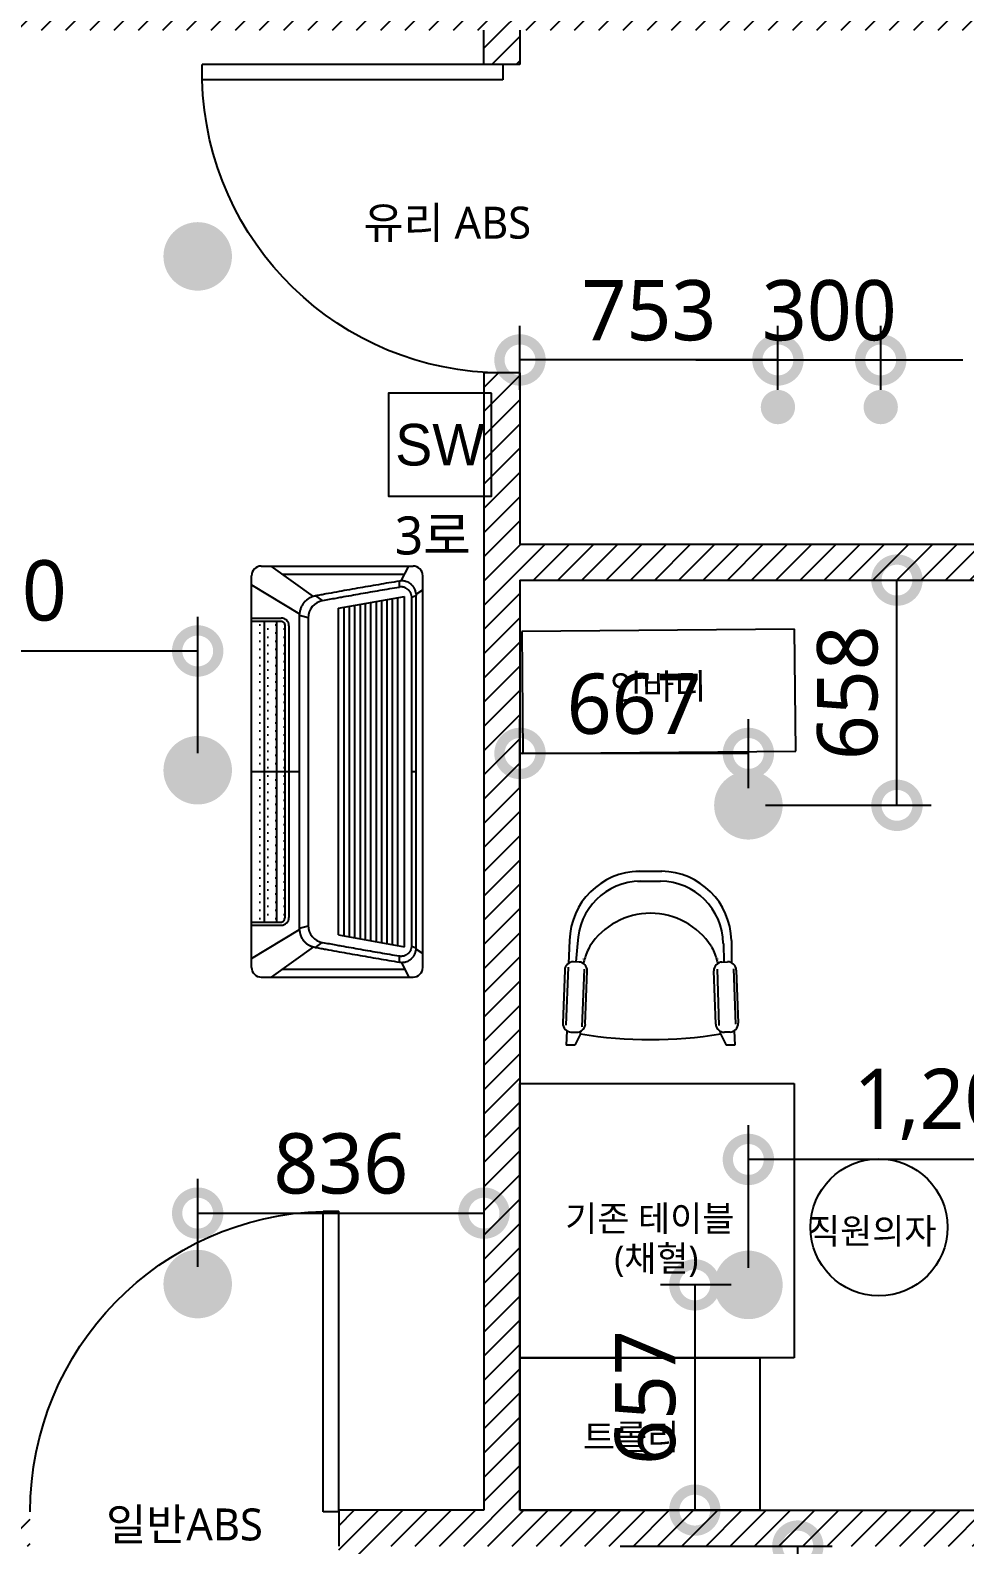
# Model space of a CAD drawing. Header units: metres. Extents: x 11578468 to 47831421, y -58341524 to -14256839.
# Drawn here: x 23744691 to 23747418, y -29041432 to -29037011 of the extents above; entities that cross this region are included whole.
import ezdxf
from ezdxf.enums import TextEntityAlignment as Align

# ---------------------------------------------------------------- set-up
doc = ezdxf.new("R2010")
doc.units = ezdxf.units.M
doc.header["$LTSCALE"] = 50
doc.header["$MEASUREMENT"] = 0
doc.layers.get('0').update_dxf_attribs({"linetype": 'CONTINUOUS'})
doc.layers.get('DEFPOINTS').update_dxf_attribs({"linetype": 'CONTINUOUS'})
doc.layers.add('002_전_다운라이트', color=40, linetype='CONTINUOUS', lineweight=9)
for name, color, linetype in [('03-TEXT', 3, 'CONTINUOUS'), ('CO-DOOR', 8, 'CONTINUOUS'), ('DVM_INDOOR', 7, 'CONTINUOUS'), ('S-DIM', 7, 'CONTINUOUS'), ('wall', 3, 'CONTINUOUS'), ('신설_SW', 10, 'CONTINUOUS')]:
    doc.layers.add(name, color=color, linetype=linetype)
doc.styles.add('DAWIN', font='NanumSquareR.ttf')
doc.styles.add('맑은 고딕', font='malgun.ttf')
doc.styles.add('울릉도L', font='Expo M.ttf')
doc.dimstyles.new('80', dxfattribs={"dimscale": 80, "dimtxt": 2.2, "dimasz": 3, "dimexe": 1.25, "dimexo": 0.625, "dimtad": 1, "dimdec": 0, "dimzin": 0, "dimdsep": 46, "dimlunit": 6, "dimtxsty": 'DAWIN', "dimblk1": 'DOTSMALL', "dimblk2": 'DOTSMALL', "dimsah": 1, "dimcen": 0.001, "dimclrd": 1, "dimclre": 1, "dimclrt": 3, "dimadec": 0, "dimazin": 0, "dimtfac": 1, "dimtdec": 0, "dimtix": 1, "dimtmove": 2, "dimatfit": 3, "dimldrblk": 'DOTSMALL', "dimfxl": 1.25, "dimtolj": 1, "dimtzin": 0, "dimarcsym": 0})
pattern_1 = [(45, (35200, -25360), (-35.35533906, 35.35533906), [])]

# ---------------------------------------------------------------- blocks, each defined once
blk = doc.blocks.new('슬하_전기')
at = {"layer": 'CO-DOOR'}
h = blk.add_hatch(dxfattribs=at)
h.set_pattern_fill('_USER', color=256, scale=50, angle=45, pattern_type=0)
h.set_pattern_definition(pattern_1)
h.paths.add_polyline_path([(11557839.8, -14333601.7), (11557839.8, -14331146.7), (11559309.8, -14331146.7), (11559309.8, -14332324.7), (11559414.8, -14332324.7), (11559414.8, -14331046.7), (11560649.8, -14331046.7), (11560649.8, -14330996.7), (11557749.8, -14330996.7), (11557749.8, -14340351.7), (11557909.8, -14340351.7), (11557909.8, -14341136.7), (11557749.8, -14341136.7), (11557749.8, -14341551.7), (11557819.8, -14341551.7), (11557819.8, -14341206.7), (11557979.8, -14341206.7), (11557979.8, -14340281.7), (11557839.8, -14340281.7), (11557839.8, -14338131.7), (11559536.8, -14338131.7), (11559536.8, -14338026.7), (11557839.8, -14338026.7), (11557839.8, -14333706.7), (11560860.8, -14333706.7), (11560860.8, -14333806.7), (11560965.8, -14333806.7), (11560965.8, -14333706.7), (11562498.8, -14333706.7), (11562498.8, -14333601.7)])
h = blk.add_hatch(dxfattribs=at)
h.set_pattern_fill('_USER', color=256, scale=50, angle=45, pattern_type=0)
h.set_pattern_definition(pattern_1)
h.paths.add_polyline_path([(11560965.8, -14338131.7), (11563498.8, -14338131.7), (11563498.8, -14338231.7), (11563603.8, -14338231.7), (11563603.8, -14336311.7), (11563498.8, -14336311.7), (11563498.8, -14338026.7), (11560965.8, -14338026.7), (11560965.8, -14335311.7), (11563498.8, -14335311.7), (11563498.8, -14335411.7), (11563603.8, -14335411.7), (11563603.8, -14335206.7), (11560965.8, -14335206.7), (11560965.8, -14334706.7), (11560860.8, -14334706.7), (11560860.8, -14335206.7), (11560860.8, -14338026.7), (11560436.8, -14338026.7), (11560436.8, -14338131.7), (11560436.9, -14341401.9), (11560541.9, -14341401.9), (11560541.8, -14338131.7)])
h.paths.add_polyline_path([(11560486.9, -14340107.9), (11560486.9, -14340601.9), (11560536.9, -14340601.9), (11560536.9, -14341401.9), (11560436.9, -14341401.9), (11560436.9, -14340601.9), (11560436.9, -14340107.9)], flags=16)
for p, q in [((11560860.8, -14333806.7), (11560860.8, -14333706.7)), ((11560965.8, -14333706.7), (11560965.8, -14333806.7)), ((11560965.8, -14333806.7), (11560860.8, -14333806.7)), ((11560965.8, -14334706.7), (11560860.8, -14334706.7)), ((11560860.8, -14334706.7), (11560860.8, -14335206.7)), ((11560965.8, -14334706.7), (11560965.8, -14335206.7)), ((11560860.8, -14335206.7), (11560860.8, -14338026.7)), ((11560965.8, -14335311.7), (11563498.8, -14335311.7)), ((11561767.3, -14335454.7), (11560971.3, -14335461.7)), ((11560971.3, -14335461.7), (11560974.5, -14335817.6)), ((11561770.4, -14335810.7), (11561767.3, -14335454.7)), ((11560974.5, -14335817.6), (11561770.4, -14335810.7)), ((11561304.3, -14336161.5), (11561379.7, -14336161.5)), ((11561308.4, -14336190.2), (11561376.3, -14336190.2)), ((11561110.6, -14336363.7), (11561107.2, -14336430.5)), ((11561583, -14336363.7), (11561583.5, -14336428.9)), ((11561134.1, -14336372.2), (11561129.1, -14336426.5)), ((11561157.3, -14336409.1), (11561155.7, -14336413.8)), ((11561159.2, -14336404.1), (11561157.3, -14336409.1)), ((11561161.1, -14336399), (11561159.2, -14336404.1)), ((11561163.2, -14336393.9), (11561161.1, -14336399)), ((11561165.4, -14336389), (11561163.2, -14336393.9)), ((11561167.5, -14336384.5), (11561165.4, -14336389)), ((11561169.6, -14336380.3), (11561167.5, -14336384.5)), ((11561523.9, -14336380.3), (11561526, -14336384.5)), ((11561526, -14336384.5), (11561528.2, -14336389)), ((11561528.2, -14336389), (11561530.3, -14336393.9)), ((11561530.3, -14336393.9), (11561532.4, -14336399)), ((11561532.4, -14336399), (11561534.4, -14336404.1)), ((11561534.4, -14336404.1), (11561536.2, -14336409.1)), ((11561536.2, -14336409.1), (11561537.9, -14336413.8)), ((11561559.3, -14336372.2), (11561561, -14336426.7)), ((11561096.5, -14336450), (11561091, -14336605.5)), ((11561106.4, -14336441.4), (11561099.9, -14336611.2)), ((11561138.2, -14336426.8), (11561121.9, -14336426.3)), ((11561152.8, -14336447), (11561146.7, -14336615.7)), ((11561152.2, -14336425.4), (11561151, -14336430.8)), ((11561153.1, -14336421.9), (11561152.2, -14336425.4)), ((11561154.3, -14336418.1), (11561153.1, -14336421.9)), ((11561155.7, -14336413.8), (11561154.3, -14336418.1)), ((11561156.5, -14336607.8), (11561161.9, -14336452.3)), ((11561537, -14336607.8), (11561531.6, -14336452.3)), ((11561537.9, -14336413.8), (11561539.3, -14336418.1)), ((11561539.3, -14336418.1), (11561540.4, -14336421.9)), ((11561540.4, -14336421.9), (11561541.4, -14336425.4)), ((11561541.1, -14336447.2), (11561546.2, -14336611.8)), ((11561541.4, -14336425.4), (11561542.1, -14336428.7)), ((11561542.1, -14336428.7), (11561542.7, -14336431.8)), ((11561555.3, -14336426.8), (11561571.6, -14336426.3)), ((11561589, -14336446.3), (11561594.7, -14336608.1)), ((11561597.1, -14336450), (11561602.5, -14336605.5)), ((11561103, -14336627.5), (11561101, -14336669.4)), ((11561114.7, -14336630.9), (11561131.1, -14336631.5)), ((11561142, -14336636.6), (11561142.5, -14336629.2)), ((11561550.2, -14336628.7), (11561550.5, -14336636.7)), ((11561578.8, -14336630.9), (11561562.4, -14336631.5)), ((11561591.1, -14336627.1), (11561592.5, -14336669.4)), ((11561125.6, -14336669.4), (11561101, -14336669.4)), ((11561142, -14336636.6), (11561125.6, -14336669.4)), ((11561551.5, -14336636.6), (11561567.9, -14336669.4)), ((11561592.5, -14336669.4), (11561567.9, -14336669.4)), ((11560965.8, -14336781.7), (11561765.8, -14336781.7)), ((11560965.8, -14337581.7), (11560965.8, -14336781.7)), ((11561765.8, -14336781.7), (11561765.8, -14337581.7)), ((11561765.8, -14337581.7), (11560965.8, -14337581.7)), ((11560965.8, -14337581.7), (11561665.8, -14337581.7)), ((11560965.8, -14338026.7), (11560965.8, -14337581.7)), ((11561665.8, -14337581.7), (11561665.8, -14338026.7)), ((11560965.8, -14338026.7), (11563498.8, -14338026.7)), ((11561665.8, -14338026.7), (11560965.8, -14338026.7))]:
    blk.add_line(p, q, dxfattribs=at)
at = {"layer": 'CO-DOOR', "extrusion": (0, 0, -1)}
for p, q in [((11560038.3, -14333851.7), (11560038.3, -14333806.7)), ((11560915.8, -14333806.7), (11560038.3, -14333806.7)), ((11560915.8, -14333806.7), (11560915.8, -14333851.7)), ((11560915.8, -14333851.7), (11560038.3, -14333851.7)), ((11560391.8, -14337154.2), (11560436.8, -14337154.2)), ((11560391.8, -14338031.7), (11560391.8, -14337154.2)), ((11560436.8, -14338031.7), (11560436.8, -14337154.2)), ((11560436.8, -14338031.7), (11560391.8, -14338031.7))]:
    blk.add_line(p, q, dxfattribs=at)
at = {"layer": 'CO-DOOR'}
for points in [[(11560965.8, -14335206.7), (11563603.8, -14335206.7), (11563603.8, -14335411.7)], [(11560965.8, -14335311.7), (11560965.8, -14338026.7)], [(11560860.8, -14338026.7), (11560436.8, -14338026.7)], [(11560436.8, -14338026.7), (11560436.8, -14338131.7)]]:
    blk.add_lwpolyline(points, dxfattribs=at)
blk.add_circle((11562013.3, -14337201.1), 200, dxfattribs=at)
at = {"layer": 'CO-DOOR', "extrusion": (0, 0, -1)}
for centre, start, end in [((-11560915.8, -14333829.2), 270, 358.5307), ((-11560414.3, -14338031.7), 0, 88.5307)]:
    blk.add_arc(centre, 877.5, start, end, dxfattribs=at)
at = {"layer": 'CO-DOOR'}
for centre, radius, start, end in [((11561317.3, -14336368.4), 206.8, 90.8381, 178.7144), ((11561376.3, -14336368.4), 206.8, 1.2857, 89.1619), ((11561320.1, -14336376.3), 186.1, 90.8381, 178.7144), ((11561373.2, -14336376.3), 186.1, 1.2856, 89.1619), ((11561346.8, -14336495.9), 211.5, 33.1239, 146.8762), ((11561121.1, -14336450.8), 24.6, 88.0003, 177.9998), ((11561137.4, -14336451.4), 24.6, 357.9997, 88), ((11561346.8, -14336495.9), 211.5, 158.2783, 158.4011), ((11561556.2, -14336451.4), 24.6, 91.9999, 182.0002), ((11561346.8, -14336495.9), 211.5, 21.5989, 21.7217), ((11561572.5, -14336450.8), 24.6, 1.9997, 91.9998), ((11561115.6, -14336606.4), 24.6, 177.9999, 268.0001), ((11561132, -14336606.9), 24.6, 267.9999, 358.0001), ((11561561.6, -14336606.9), 24.6, 182, 271.9999), ((11561578, -14336606.4), 24.6, 271.9997, 1.9999), ((11561346.8, -14335365), 1288, 260.8522, 279.1478)]:
    blk.add_arc(centre, radius, start, end, dxfattribs=at)
at = {"layer": 'CO-DOOR', "style": '맑은 고딕'}
for s, p in [('유리 ABS', (11560753.7, -14334268.2)), ('일반ABS', (11559986.7, -14338068.5))]:
    blk.add_text(s, height=93.33, rotation=360, dxfattribs=at).set_placement(p, align=Align.MIDDLE_CENTER)
blk.add_text('인바디', height=74.67, rotation=0.5028, dxfattribs=at).set_placement((11561228.4, -14335586), align=Align.TOP_LEFT)
for s, p in [('기존 테이블', (11561097.8, -14337137.7)), ('직원의자', (11561806.5, -14337174.5)), ('(채혈)', (11561241, -14337254.7)), ('트롤리', (11561149.5, -14337775.5))]:
    blk.add_text(s, height=74.67, dxfattribs=at).set_placement(p, align=Align.TOP_LEFT)
blk = doc.blocks.new('A$C8d63ac80')
at = {"layer": '002_전_다운라이트', "const_width": 50}
blk.add_lwpolyline([(50, 75, 1), (100, 75, 1)], format="xyb", close=True, dxfattribs=at)
blk = doc.blocks.new('6dlscl')
at = {"layer": '03-TEXT', "color": 10, "const_width": 100}
blk.add_lwpolyline([(11557221.8, -14273734, 1), (11557221.8, -14273834, 1)], format="xyb", close=True, dxfattribs=at)
blk = doc.blocks.new('TMSXNLS')
at = {"layer": '신설_SW', "color": 240, "linetype": 'Continuous'}
blk.add_lwpolyline([(11559356.3, -14268182.3), (11559056.3, -14268182.3), (11559056.3, -14268482.3), (11559356.3, -14268482.3)], close=True, dxfattribs=at)
at = {"layer": '신설_SW', "color": 240, "linetype": 'Continuous', "style": '울릉도L'}
blk.add_text('SW', height=121.4, dxfattribs=at).set_placement((11559206.3, -14268332.3), align=Align.MIDDLE_CENTER)
blk = doc.blocks.new('_DOTSMALL')
at = {"color": 0, "linetype": 'ByBlock', "const_width": 0.5}
blk.add_lwpolyline([(-0.0625, 0, 1), (0.0625, 0, 1)], format="xyb", close=True, dxfattribs=at)
blk = doc.blocks.new('*D2667')
at = {"layer": 'DEFPOINTS', "color": 0}
for p in [(23746119.8, -29037972.9), (23746119.8, -29038110.5), (23746872.5, -29038110.5)]:
    blk.add_point(p, dxfattribs=at)
at = {"layer": 'S-DIM', "color": 1, "lineweight": -2, "ltscale": 10}
for p, q in [((23746119.8, -29038060.5), (23746119.8, -29037872.9)), ((23746872.5, -29038060.5), (23746872.5, -29037872.9)), ((23746872.5, -29037972.9), (23746119.8, -29037972.9))]:
    blk.add_line(p, q, dxfattribs=at)
at = {"layer": 'S-DIM', "color": 1, "lineweight": -2, "xscale": 240, "yscale": 240, "zscale": 240, "rotation": 180}
blk.add_blockref('_DOTSMALL', (23746119.8, -29037972.9), dxfattribs=at)
at = {"layer": 'S-DIM', "color": 1, "lineweight": -2, "xscale": 240, "yscale": 240, "zscale": 240}
blk.add_blockref('_DOTSMALL', (23746872.5, -29037972.9), dxfattribs=at)
at = {"layer": 'S-DIM', "color": 3, "ltscale": 10, "insert": (23746496.2, -29037829), "char_height": 176, "attachment_point": 5, "style": 'DAWIN'}
blk.add_mtext('\\A1;753', dxfattribs=at)
blk = doc.blocks.new('*D2668')
at = {"layer": 'DEFPOINTS', "color": 0}
for p in [(23747172.5, -29037972.9), (23746872.5, -29038110.5), (23747172.5, -29038110.5)]:
    blk.add_point(p, dxfattribs=at)
at = {"layer": 'S-DIM', "color": 1, "lineweight": -2, "ltscale": 10}
for p, q in [((23746872.5, -29038060.5), (23746872.5, -29037872.9)), ((23747172.5, -29038060.5), (23747172.5, -29037872.9)), ((23746632.5, -29037972.9), (23747412.5, -29037972.9))]:
    blk.add_line(p, q, dxfattribs=at)
at = {"layer": 'S-DIM', "color": 1, "lineweight": -2, "xscale": 240, "yscale": 240, "zscale": 240}
blk.add_blockref('_DOTSMALL', (23746872.5, -29037972.9), dxfattribs=at)
at = {"layer": 'S-DIM', "color": 1, "lineweight": -2, "xscale": 240, "yscale": 240, "zscale": 240, "rotation": 180}
blk.add_blockref('_DOTSMALL', (23747172.5, -29037972.9), dxfattribs=at)
at = {"layer": 'S-DIM', "color": 3, "ltscale": 10, "insert": (23747022.5, -29037829), "char_height": 176, "attachment_point": 5, "style": 'DAWIN'}
blk.add_mtext('\\A1;300', dxfattribs=at)
blk = doc.blocks.new('*D2722')
at = {"layer": 'DEFPOINTS', "color": 0}
for p in [(23746361.8, -29041435.6), (23746930.6, -29041435.6), (23746361.8, -29042295.6)]:
    blk.add_point(p, dxfattribs=at)
at = {"layer": 'S-DIM', "color": 1, "lineweight": -2, "ltscale": 10}
for p, q in [((23746411.8, -29041435.6), (23747030.6, -29041435.6)), ((23746930.6, -29042295.6), (23746930.6, -29041435.6)), ((23746411.8, -29042295.6), (23747030.6, -29042295.6))]:
    blk.add_line(p, q, dxfattribs=at)
at = {"layer": 'S-DIM', "color": 1, "lineweight": -2, "xscale": 240, "yscale": 240, "zscale": 240}
for p, rotation in [((23746930.6, -29041435.6), 90), ((23746930.6, -29042295.6), 270)]:
    blk.add_blockref('_DOTSMALL', p, dxfattribs=dict(at, rotation=rotation))
at = {"layer": 'S-DIM', "color": 3, "ltscale": 10, "insert": (23746786.7, -29041865.6), "char_height": 176, "attachment_point": 5, "rotation": 90, "style": 'DAWIN'}
blk.add_mtext('\\A1;860', dxfattribs=at)
blk = doc.blocks.new('*D2737')
at = {"layer": 'DEFPOINTS', "color": 0}
for p in [(23746786.3, -29040673.1), (23746630, -29041330.6), (23746786.3, -29041330.6)]:
    blk.add_point(p, dxfattribs=at)
at = {"layer": 'S-DIM', "color": 1, "lineweight": -2, "ltscale": 10}
for p, q in [((23746736.3, -29040673.1), (23746530, -29040673.1)), ((23746630, -29040673.1), (23746630, -29041330.6)), ((23746736.3, -29041330.6), (23746530, -29041330.6))]:
    blk.add_line(p, q, dxfattribs=at)
at = {"layer": 'S-DIM', "color": 1, "lineweight": -2, "xscale": 240, "yscale": 240, "zscale": 240}
for p, rotation in [((23746630, -29040673.1), 90), ((23746630, -29041330.6), 270)]:
    blk.add_blockref('_DOTSMALL', p, dxfattribs=dict(at, rotation=rotation))
at = {"layer": 'S-DIM', "color": 3, "ltscale": 10, "insert": (23746486.1, -29041001.8), "char_height": 176, "attachment_point": 5, "rotation": 90, "style": 'DAWIN'}
blk.add_mtext('\\A1;657', dxfattribs=at)
blk = doc.blocks.new('*D2738')
at = {"layer": 'DEFPOINTS', "color": 0}
for p in [(23746786.3, -29040306.8), (23746786.3, -29040673.1), (23747986.3, -29040673.1)]:
    blk.add_point(p, dxfattribs=at)
at = {"layer": 'S-DIM', "color": 1, "lineweight": -2, "ltscale": 10}
for p, q in [((23746786.3, -29040623.1), (23746786.3, -29040206.8)), ((23747986.3, -29040623.1), (23747986.3, -29040206.8)), ((23747986.3, -29040306.8), (23746786.3, -29040306.8))]:
    blk.add_line(p, q, dxfattribs=at)
at = {"layer": 'S-DIM', "color": 1, "lineweight": -2, "xscale": 240, "yscale": 240, "zscale": 240, "rotation": 180}
blk.add_blockref('_DOTSMALL', (23746786.3, -29040306.8), dxfattribs=at)
at = {"layer": 'S-DIM', "color": 1, "lineweight": -2, "xscale": 240, "yscale": 240, "zscale": 240}
blk.add_blockref('_DOTSMALL', (23747986.3, -29040306.8), dxfattribs=at)
at = {"layer": 'S-DIM', "color": 3, "ltscale": 10, "insert": (23747386.3, -29040145.8), "char_height": 176, "attachment_point": 5, "style": 'DAWIN'}
blk.add_mtext('\\A1;1,200', dxfattribs=at)
blk = doc.blocks.new('*D2739')
at = {"layer": 'DEFPOINTS', "color": 0}
for p in [(23746119.8, -29039121.6), (23746119.8, -29039273.1), (23746786.3, -29039273.1)]:
    blk.add_point(p, dxfattribs=at)
at = {"layer": 'S-DIM', "color": 1, "lineweight": -2, "ltscale": 10}
for p, q in [((23746119.8, -29039223.1), (23746119.8, -29039021.6)), ((23746786.3, -29039223.1), (23746786.3, -29039021.6)), ((23746786.3, -29039121.6), (23746119.8, -29039121.6))]:
    blk.add_line(p, q, dxfattribs=at)
at = {"layer": 'S-DIM', "color": 1, "lineweight": -2, "xscale": 240, "yscale": 240, "zscale": 240, "rotation": 180}
blk.add_blockref('_DOTSMALL', (23746119.8, -29039121.6), dxfattribs=at)
at = {"layer": 'S-DIM', "color": 1, "lineweight": -2, "xscale": 240, "yscale": 240, "zscale": 240}
blk.add_blockref('_DOTSMALL', (23746786.3, -29039121.6), dxfattribs=at)
at = {"layer": 'S-DIM', "color": 3, "ltscale": 10, "insert": (23746453, -29038977.7), "char_height": 176, "attachment_point": 5, "style": 'DAWIN'}
blk.add_mtext('\\A1;667', dxfattribs=at)
blk = doc.blocks.new('*D2740')
at = {"layer": 'DEFPOINTS', "color": 0}
for p in [(23746786.3, -29038615.6), (23747219.9, -29038615.6), (23746786.3, -29039273.1)]:
    blk.add_point(p, dxfattribs=at)
at = {"layer": 'S-DIM', "color": 1, "lineweight": -2, "ltscale": 10}
for p, q in [((23746836.3, -29038615.6), (23747319.9, -29038615.6)), ((23747219.9, -29039273.1), (23747219.9, -29038615.6)), ((23746836.3, -29039273.1), (23747319.9, -29039273.1))]:
    blk.add_line(p, q, dxfattribs=at)
at = {"layer": 'S-DIM', "color": 1, "lineweight": -2, "xscale": 240, "yscale": 240, "zscale": 240}
for p, rotation in [((23747219.9, -29038615.6), 90), ((23747219.9, -29039273.1), 270)]:
    blk.add_blockref('_DOTSMALL', p, dxfattribs=dict(at, rotation=rotation))
at = {"layer": 'S-DIM', "color": 3, "ltscale": 10, "insert": (23747076, -29038944.3), "char_height": 176, "attachment_point": 5, "rotation": 90, "style": 'DAWIN'}
blk.add_mtext('\\A1;658', dxfattribs=at)
blk = doc.blocks.new('*D2747')
at = {"layer": 'DEFPOINTS', "color": 0}
for p in [(23746014.8, -29040463.6), (23745179.3, -29040670.6), (23746014.8, -29040670.6)]:
    blk.add_point(p, dxfattribs=at)
at = {"layer": 'S-DIM', "color": 1, "lineweight": -2, "ltscale": 10}
for p, q in [((23745179.3, -29040620.6), (23745179.3, -29040363.6)), ((23746014.8, -29040620.6), (23746014.8, -29040363.6)), ((23745179.3, -29040463.6), (23746014.8, -29040463.6))]:
    blk.add_line(p, q, dxfattribs=at)
at = {"layer": 'S-DIM', "color": 1, "lineweight": -2, "xscale": 240, "yscale": 240, "zscale": 240, "rotation": 180}
blk.add_blockref('_DOTSMALL', (23745179.3, -29040463.6), dxfattribs=at)
at = {"layer": 'S-DIM', "color": 1, "lineweight": -2, "xscale": 240, "yscale": 240, "zscale": 240}
blk.add_blockref('_DOTSMALL', (23746014.8, -29040463.6), dxfattribs=at)
at = {"layer": 'S-DIM', "color": 3, "ltscale": 10, "insert": (23745597, -29040319.7), "char_height": 176, "attachment_point": 5, "style": 'DAWIN'}
blk.add_mtext('\\A1;836', dxfattribs=at)
blk = doc.blocks.new('*D2748')
at = {"layer": 'DEFPOINTS', "color": 0}
for p in [(23745179.3, -29038822.5), (23743829.3, -29039170.6), (23745179.3, -29039170.6)]:
    blk.add_point(p, dxfattribs=at)
at = {"layer": 'S-DIM', "color": 1, "lineweight": -2, "ltscale": 10}
for p, q in [((23743829.3, -29039120.6), (23743829.3, -29038722.5)), ((23745179.3, -29039120.6), (23745179.3, -29038722.5)), ((23743829.3, -29038822.5), (23745179.3, -29038822.5))]:
    blk.add_line(p, q, dxfattribs=at)
at = {"layer": 'S-DIM', "color": 1, "lineweight": -2, "xscale": 240, "yscale": 240, "zscale": 240, "rotation": 180}
blk.add_blockref('_DOTSMALL', (23743829.3, -29038822.5), dxfattribs=at)
at = {"layer": 'S-DIM', "color": 1, "lineweight": -2, "xscale": 240, "yscale": 240, "zscale": 240}
blk.add_blockref('_DOTSMALL', (23745179.3, -29038822.5), dxfattribs=at)
at = {"layer": 'S-DIM', "color": 3, "ltscale": 10, "insert": (23744504.3, -29038661.6), "char_height": 176, "attachment_point": 5, "style": 'DAWIN'}
blk.add_mtext('\\A1;1,350', dxfattribs=at)

msp = doc.modelspace()

# ---------------------------------------------------------------- hatches: boundary and pattern name
at = {"layer": 'DVM_INDOOR'}
h = msp.add_hatch(dxfattribs=at)
h.set_pattern_fill('DOTS', color=0, scale=15, angle=90)
h.set_pattern_definition([(90, (23745836.391, -29039174.74), (-23.8125, 11.90625), [0, -23.8125])])
h.paths.add_polyline_path([(23745433.3, -29038747, 0.414214), (23745421.3, -29038735), (23745409.5, -29038735), (23745409.5, -29039614.5), (23745421.3, -29039614.5, 0.414214), (23745433.3, -29039602.5)])
h.paths.add_polyline_path([(23745374.7, -29039614.5), (23745409.5, -29039614.5), (23745409.5, -29038735), (23745374.7, -29038735)])
h.paths.add_polyline_path([(23745336.3, -29039614.5), (23745374.7, -29039614.5), (23745374.7, -29038735), (23745336.3, -29038735)])

# ---------------------------------------------------------------- linework, layer by layer
at = {"layer": 'DVM_INDOOR', "color": 0}
for p, q in [((23745336.3, -29039746.2), (23745336.3, -29038603.2)), ((23745364.8, -29038574.7), (23745807.8, -29038574.7)), ((23745516.9, -29038663.2), (23745393.8, -29038574.7)), ((23745426.3, -29038598), (23745783.4, -29038598)), ((23745772.9, -29038618), (23745795.6, -29038574.7)), ((23745836.3, -29039746.2), (23745836.3, -29038603.2)), ((23745336.3, -29038629.2), (23745476.4, -29038713.7)), ((23745767.8, -29038635.8), (23745767.8, -29038618.6)), ((23745816.6, -29038656.2), (23745836.3, -29038643.9)), ((23745523.1, -29038661.7), (23745542.5, -29038675.4)), ((23745590.5, -29038697.9), (23745782.9, -29038663.6)), ((23745590.5, -29039651.6), (23745590.5, -29038697.9)), ((23745606.9, -29039654.5), (23745606.9, -29038694.9)), ((23745622.7, -29039657.3), (23745622.7, -29038692.1)), ((23745638.3, -29039660.1), (23745638.3, -29038689.3)), ((23745654, -29039662.9), (23745654, -29038686.6)), ((23745669.4, -29039665.7), (23745669.4, -29038683.8)), ((23745685, -29039668.4), (23745685, -29038681)), ((23745700.6, -29039671.2), (23745700.6, -29038678.3)), ((23745716.2, -29039674), (23745716.2, -29038675.5)), ((23745731.9, -29039676.8), (23745731.9, -29038672.7)), ((23745747.3, -29039679.5), (23745747.3, -29038669.9)), ((23745762.9, -29039682.3), (23745762.9, -29038667.1)), ((23745782.9, -29039685.9), (23745782.9, -29038663.6)), ((23745803, -29038665.6), (23745816.8, -29038660.1)), ((23745803, -29038665.6), (23745803, -29039683.9)), ((23745816.8, -29039689.3), (23745816.8, -29038660.1)), ((23745336.3, -29038726.3), (23745422.7, -29038726.3)), ((23745374.7, -29039614.4), (23745374.7, -29038735)), ((23745409.5, -29038735), (23745409.5, -29039614.5)), ((23745476.4, -29039635.8), (23745476.4, -29038713.9)), ((23745476.4, -29038718), (23745501.6, -29038724.9)), ((23745501.6, -29038726.3), (23745501.6, -29039623.2)), ((23745445.7, -29038749.3), (23745445.7, -29039600.4)), ((23745336.9, -29039174.7), (23745476.4, -29039174.7)), ((23745803, -29039174.7), (23745816.8, -29039174.7)), ((23745336.3, -29039623.2), (23745422.7, -29039623.2)), ((23745476.4, -29039631.4), (23745501.6, -29039624.6)), ((23745336.3, -29039720.2), (23745476.4, -29039635.8)), ((23745590.5, -29039651.6), (23745782.9, -29039685.9)), ((23745516.9, -29039686.3), (23745393.8, -29039774.7)), ((23745523.1, -29039687.8), (23745542.5, -29039674)), ((23745767.8, -29039730.9), (23745767.8, -29039713.7)), ((23745803, -29039683.9), (23745816.8, -29039689.3)), ((23745816.6, -29039693.3), (23745836.3, -29039705.6)), ((23745426.3, -29039751.5), (23745783.5, -29039751.5)), ((23745772.9, -29039731.4), (23745795.7, -29039774.7)), ((23745364.8, -29039774.7), (23745807.8, -29039774.7))]:
    msp.add_line(p, q, dxfattribs=at)
for points in [[(23745336.3, -29038735), (23745421.3, -29038735, -0.414214), (23745433.3, -29038747), (23745433.3, -29039602.6)], [(23745336.3, -29039614.5), (23745421.3, -29039614.5, 0.414214), (23745433.3, -29039602.5)]]:
    msp.add_lwpolyline(points, format="xyb", dxfattribs=at)
for centre, radius, start, end in [((23745364.8, -29038603.2), 28.5, 90, 179.9991), ((23745807.8, -29038603.2), 28.5, 359.9829, 89.9972), ((23745553.6, -29038726.3), 52, 100.4498, 180), ((23745422.7, -29038749.3), 23, 0, 90), ((23745422.7, -29039600.2), 23, 270, 0), ((23745553.6, -29039623.2), 52, 180, 259.5496), ((23745364.8, -29039746.2), 28.5, 179.9991, 270), ((23745807.8, -29039746.2), 28.5, 269.9972, 359.9829)]:
    msp.add_arc(centre, radius, start, end, dxfattribs=at)
for points, knots in [([(23745676.4, -29038634.2), (23745676.3, -29038634.2), (23745665.9, -29038636), (23745645.4, -29038639.6), (23745614.8, -29038645), (23745584.2, -29038650.5), (23745558.7, -29038655.1), (23745540.9, -29038658.4), (23745530.7, -29038660.3), (23745525.6, -29038661.2), (23745523.1, -29038661.7)], [0, 0, 0, 0, 0.002953, 0.202362, 0.401772, 0.601181, 0.800591, 0.900295, 0.950148, 1, 1, 1, 1]), ([(23745583.2, -29038668), (23745588.4, -29038667), (23745603, -29038664.4), (23745626.9, -29038660.1), (23745655.1, -29038655.2), (23745683.3, -29038650.2), (23745711.4, -29038645.4), (23745739.6, -29038640.6), (23745758.4, -29038637.4), (23745767.8, -29038635.8)], [0, 0, 0, 0, 0.084285, 0.236904, 0.389524, 0.542143, 0.694762, 0.847381, 1, 1, 1, 1]), ([(23745767.8, -29038618.6), (23745757.6, -29038620.3), (23745737.2, -29038623.7), (23745706.7, -29038628.9), (23745686.5, -29038632.4), (23745676.4, -29038634.2)], [0, 0, 0, 0, 0.334987, 0.669974, 1, 1, 1, 1]), ([(23745772.9, -29038618), (23745772.7, -29038618.1), (23745771, -29038618.1), (23745769.3, -29038618.3), (23745767.8, -29038618.6)], [0, 0, 0, 0, 0.101779, 1, 1, 1, 1]), ([(23745787.4, -29038639.2), (23745787.2, -29038639.1), (23745785.1, -29038637.9), (23745781.9, -29038636.7), (23745777.6, -29038635.7), (23745774.9, -29038635.5), (23745772.7, -29038635.4), (23745770.5, -29038635.5), (23745768.9, -29038635.6), (23745767.8, -29038635.8)], [0, 0, 0, 0, 0.029129, 0.352752, 0.514564, 0.676376, 0.757282, 0.838188, 1, 1, 1, 1]), ([(23745792.6, -29038621.9), (23745790.5, -29038620.9), (23745786.8, -29038619.6), (23745781.5, -29038618.4), (23745777.7, -29038618), (23745774.8, -29038618), (23745773.5, -29038618), (23745772.9, -29038618)], [0, 0, 0, 0, 0.34983, 0.57506, 0.800291, 0.912906, 1, 1, 1, 1]), ([(23745787.4, -29038639.2), (23745788.2, -29038639.6), (23745789.4, -29038640.4), (23745790.8, -29038641.4), (23745791.7, -29038642), (23745792.3, -29038642.5), (23745792.9, -29038643.1), (23745793.7, -29038643.8), (23745794.7, -29038644.8), (23745795.8, -29038646), (23745796.8, -29038647.3), (23745797.8, -29038648.6), (23745798.9, -29038650.4), (23745800.7, -29038653.8), (23745802, -29038657.5), (23745802.6, -29038660.7), (23745802.8, -29038662.3), (23745802.9, -29038663.9), (23745803, -29038665), (23745803, -29038665.6)], [0, 0, 0, 0, 0.083502, 0.134418, 0.159876, 0.185335, 0.210793, 0.236251, 0.287168, 0.338084, 0.389001, 0.439918, 0.490834, 0.592667, 0.796334, 0.84725, 0.898167, 0.949083, 1, 1, 1, 1]), ([(23745816.6, -29038656.2), (23745816.6, -29038656), (23745816.5, -29038655), (23745816.3, -29038653.3), (23745815.5, -29038648.8), (23745813.8, -29038643.7), (23745811.3, -29038639), (23745809.6, -29038636.4), (23745808.3, -29038634.6), (23745806.9, -29038632.8), (23745805.4, -29038631.1), (23745804, -29038629.7), (23745802.9, -29038628.7), (23745802, -29038627.9), (23745801.2, -29038627.2), (23745800, -29038626.3), (23745797.8, -29038624.7), (23745795.2, -29038623.2), (23745793.3, -29038622.2), (23745792.6, -29038621.9)], [0, 0, 0, 0, 0.01327, 0.065496, 0.117721, 0.326624, 0.431075, 0.483301, 0.535527, 0.587752, 0.639978, 0.692204, 0.718316, 0.744429, 0.770542, 0.796655, 0.84888, 0.953332, 1, 1, 1, 1]), ([(23745516.9, -29038663.2), (23745516.6, -29038663.3), (23745515.4, -29038663.7), (23745511.2, -29038665.1), (23745504.4, -29038668.3), (23745497.6, -29038673.1), (23745492.8, -29038677.6), (23745489.4, -29038681.3), (23745486.4, -29038685.3), (23745482.9, -29038690.9), (23745480.1, -29038696.9), (23745478.1, -29038703.2), (23745477.2, -29038707.3), (23745476.7, -29038710.6), (23745476.5, -29038712.5), (23745476.4, -29038713.6), (23745476.4, -29038713.9)], [0, 0, 0, 0, 0.016085, 0.052074, 0.196028, 0.339981, 0.411958, 0.483935, 0.555912, 0.627889, 0.771843, 0.84382, 0.915797, 0.951785, 0.987774, 1, 1, 1, 1]), ([(23745523.1, -29038661.7), (23745521.4, -29038662), (23745519.4, -29038662.5), (23745517.4, -29038663.1), (23745516.9, -29038663.2)], [0, 0, 0, 0, 0.783378, 1, 1, 1, 1]), ([(23745816.6, -29038656.2), (23745816.7, -29038656.7), (23745816.8, -29038658), (23745816.8, -29038659.4), (23745816.8, -29038660.1)], [0, 0, 0, 0, 0.427232, 1, 1, 1, 1]), ([(23745476.4, -29039635.8), (23745476.4, -29039635.8), (23745476.4, -29039635.9), (23745476.4, -29039636), (23745476.4, -29039636.1), (23745476.4, -29039636.3), (23745476.4, -29039636.4), (23745476.4, -29039636.5), (23745476.4, -29039636.6), (23745476.5, -29039636.8), (23745476.5, -29039636.9), (23745476.5, -29039637), (23745476.5, -29039637.1), (23745476.5, -29039637.2), (23745476.5, -29039637.4), (23745476.5, -29039637.5), (23745476.5, -29039637.6), (23745476.5, -29039637.7), (23745476.5, -29039637.9), (23745476.5, -29039638), (23745476.5, -29039638.1), (23745476.5, -29039638.2), (23745476.5, -29039638.3), (23745476.5, -29039638.5), (23745476.6, -29039638.6), (23745476.6, -29039638.7), (23745476.6, -29039638.8), (23745476.6, -29039639), (23745476.6, -29039639.1), (23745476.6, -29039639.2), (23745476.6, -29039639.3), (23745476.6, -29039639.5), (23745476.6, -29039639.6), (23745476.7, -29039639.7), (23745476.7, -29039639.8), (23745476.7, -29039639.9), (23745476.7, -29039640.1), (23745476.7, -29039640.2), (23745476.7, -29039640.3), (23745476.7, -29039640.4), (23745476.7, -29039640.6), (23745476.8, -29039641), (23745476.9, -29039641.8), (23745477, -29039642.8), (23745477.2, -29039643.7), (23745477.3, -29039644.2), (23745477.3, -29039644.5), (23745477.3, -29039644.6), (23745477.4, -29039644.7), (23745477.4, -29039644.7), (23745477.4, -29039644.9), (23745477.4, -29039645), (23745477.5, -29039645.5), (23745477.7, -29039646.2), (23745477.9, -29039647), (23745478, -29039647.8), (23745478.2, -29039648.5), (23745478.3, -29039649), (23745478.4, -29039649.3), (23745478.6, -29039649.7), (23745478.7, -29039650.1), (23745478.8, -29039650.5), (23745478.9, -29039650.8), (23745478.9, -29039651), (23745479, -29039651.1), (23745479, -29039651.1), (23745479, -29039651.2), (23745479.1, -29039651.4), (23745479.2, -29039651.6), (23745479.3, -29039652), (23745479.4, -29039652.3), (23745479.5, -29039652.6), (23745479.6, -29039652.8), (23745479.6, -29039652.9), (23745479.6, -29039653), (23745479.7, -29039653.2), (23745479.8, -29039653.4), (23745479.9, -29039653.7), (23745480.1, -29039654.3), (23745480.4, -29039654.9), (23745480.6, -29039655.5), (23745480.9, -29039656.1), (23745481.1, -29039656.5), (23745481.2, -29039656.8), (23745481.3, -29039657.1), (23745481.4, -29039657.3), (23745481.5, -29039657.5), (23745481.6, -29039657.7), (23745481.7, -29039657.9), (23745481.8, -29039658.1), (23745481.9, -29039658.3), (23745482, -29039658.6), (23745482.1, -29039658.8), (23745482.3, -29039659), (23745482.4, -29039659.2), (23745482.5, -29039659.5), (23745482.7, -29039659.8), (23745482.8, -29039660.1), (23745483, -29039660.4), (23745483.2, -29039660.8), (23745483.4, -29039661.1), (23745483.5, -29039661.4), (23745483.7, -29039661.7), (23745484, -29039662.2), (23745484.4, -29039662.8), (23745484.7, -29039663.3), (23745485, -29039663.8), (23745485.3, -29039664.2), (23745485.6, -29039664.6), (23745485.8, -29039665), (23745486, -29039665.3), (23745486.2, -29039665.5), (23745486.3, -29039665.7), (23745486.5, -29039666), (23745486.8, -29039666.4), (23745487.1, -29039666.7), (23745487.3, -29039667), (23745487.5, -29039667.3), (23745487.6, -29039667.4), (23745487.7, -29039667.6), (23745487.8, -29039667.7), (23745487.8, -29039667.7), (23745487.9, -29039667.7), (23745487.9, -29039667.8), (23745487.9, -29039667.8), (23745488, -29039667.9), (23745488, -29039667.9), (23745488, -29039667.9), (23745488, -29039667.9), (23745488, -29039667.9), (23745488, -29039668), (23745488, -29039668), (23745488, -29039668), (23745488, -29039668), (23745488, -29039668), (23745488, -29039668), (23745488, -29039668), (23745488, -29039668), (23745488, -29039668), (23745488, -29039668), (23745488, -29039668), (23745488, -29039668), (23745488, -29039668), (23745488, -29039668), (23745488, -29039668), (23745488, -29039668), (23745488, -29039668), (23745488, -29039668), (23745488, -29039668), (23745488, -29039668), (23745488, -29039668), (23745488, -29039668), (23745488, -29039668), (23745488, -29039668), (23745488, -29039668), (23745488, -29039668), (23745488, -29039668), (23745488, -29039668), (23745488, -29039668), (23745488, -29039668), (23745488, -29039668), (23745488, -29039668), (23745488, -29039668), (23745488, -29039668), (23745488, -29039668), (23745488, -29039668), (23745488, -29039668), (23745488, -29039668), (23745488, -29039668), (23745488, -29039668), (23745488, -29039668), (23745488, -29039668), (23745488, -29039668), (23745488, -29039668), (23745488, -29039668), (23745488, -29039668), (23745488, -29039668), (23745488, -29039668), (23745488, -29039668), (23745488, -29039668), (23745488.1, -29039668), (23745488.1, -29039668), (23745488.1, -29039668), (23745488.1, -29039668.1), (23745488.2, -29039668.2), (23745488.3, -29039668.2), (23745488.3, -29039668.3), (23745488.4, -29039668.4), (23745488.4, -29039668.4), (23745488.5, -29039668.5), (23745488.6, -29039668.7), (23745488.7, -29039668.8), (23745488.8, -29039668.9), (23745488.9, -29039669), (23745489, -29039669.2), (23745489.1, -29039669.3), (23745489.2, -29039669.4), (23745489.3, -29039669.5), (23745489.4, -29039669.6), (23745489.5, -29039669.8), (23745489.6, -29039669.9), (23745489.7, -29039670), (23745489.9, -29039670.1), (23745490, -29039670.2), (23745490.1, -29039670.4), (23745490.2, -29039670.5), (23745490.3, -29039670.6), (23745490.4, -29039670.7), (23745490.5, -29039670.8), (23745490.6, -29039670.9), (23745490.7, -29039671.1), (23745490.8, -29039671.2), (23745490.9, -29039671.3), (23745491, -29039671.4), (23745491.2, -29039671.5), (23745491.3, -29039671.6), (23745491.4, -29039671.8), (23745491.5, -29039671.9), (23745491.6, -29039672), (23745491.7, -29039672.1), (23745491.8, -29039672.2), (23745491.9, -29039672.3), (23745492, -29039672.4), (23745492.2, -29039672.5), (23745492.3, -29039672.7), (23745492.4, -29039672.8), (23745492.5, -29039672.9), (23745492.6, -29039673), (23745492.7, -29039673.1), (23745492.8, -29039673.2), (23745493, -29039673.3), (23745493.1, -29039673.4), (23745493.2, -29039673.5), (23745493.3, -29039673.6), (23745493.4, -29039673.8), (23745493.5, -29039673.9), (23745493.7, -29039674), (23745493.8, -29039674.1), (23745493.9, -29039674.2), (23745494, -29039674.3), (23745494.1, -29039674.4), (23745494.2, -29039674.5), (23745494.4, -29039674.6), (23745494.5, -29039674.7), (23745494.6, -29039674.8), (23745494.7, -29039674.9), (23745494.8, -29039675), (23745495, -29039675.1), (23745495.1, -29039675.2), (23745495.2, -29039675.3), (23745495.3, -29039675.4), (23745495.5, -29039675.6), (23745495.6, -29039675.7), (23745495.8, -29039675.8), (23745495.9, -29039675.9), (23745496.1, -29039676), (23745496.2, -29039676.1), (23745496.3, -29039676.2), (23745496.4, -29039676.3), (23745496.6, -29039676.5), (23745496.8, -29039676.6), (23745496.9, -29039676.7), (23745497.1, -29039676.9), (23745497.3, -29039677), (23745497.5, -29039677.2), (23745497.7, -29039677.3), (23745497.9, -29039677.4), (23745498.1, -29039677.6), (23745498.3, -29039677.7), (23745498.5, -29039677.9), (23745498.7, -29039678), (23745498.8, -29039678.1), (23745498.9, -29039678.2), (23745498.9, -29039678.2), (23745499, -29039678.2), (23745499, -29039678.2), (23745499, -29039678.3), (23745499.1, -29039678.3), (23745499.1, -29039678.3), (23745499.1, -29039678.3), (23745499.1, -29039678.3), (23745499.2, -29039678.3), (23745499.2, -29039678.4), (23745499.2, -29039678.4), (23745499.2, -29039678.4), (23745499.2, -29039678.4), (23745499.2, -29039678.4), (23745499.2, -29039678.4), (23745499.2, -29039678.4), (23745499.2, -29039678.4), (23745499.2, -29039678.4), (23745499.2, -29039678.4), (23745499.2, -29039678.4), (23745499.2, -29039678.4), (23745499.2, -29039678.4), (23745499.2, -29039678.4), (23745499.2, -29039678.4), (23745499.2, -29039678.4), (23745499.2, -29039678.4), (23745499.2, -29039678.4), (23745499.2, -29039678.4), (23745499.2, -29039678.4), (23745499.2, -29039678.4), (23745499.2, -29039678.4), (23745499.2, -29039678.4), (23745499.2, -29039678.4), (23745499.2, -29039678.4), (23745499.2, -29039678.4), (23745499.2, -29039678.4), (23745499.2, -29039678.4), (23745499.2, -29039678.4), (23745499.2, -29039678.4), (23745499.2, -29039678.4), (23745499.2, -29039678.4), (23745499.2, -29039678.4), (23745499.2, -29039678.4), (23745499.3, -29039678.4), (23745499.4, -29039678.5), (23745499.5, -29039678.6), (23745499.6, -29039678.6), (23745499.7, -29039678.7), (23745499.8, -29039678.8), (23745500, -29039678.9), (23745500.1, -29039679), (23745500.2, -29039679.1), (23745500.3, -29039679.1), (23745500.5, -29039679.2), (23745500.6, -29039679.3), (23745500.7, -29039679.4), (23745500.8, -29039679.4), (23745500.9, -29039679.5), (23745501.2, -29039679.7), (23745501.6, -29039680), (23745502.3, -29039680.3), (23745503, -29039680.8), (23745503.6, -29039681.1), (23745504, -29039681.3), (23745504.2, -29039681.4), (23745504.3, -29039681.5), (23745504.3, -29039681.5), (23745504.4, -29039681.5), (23745504.4, -29039681.6), (23745504.6, -29039681.6), (23745504.8, -29039681.8), (23745505.1, -29039681.9), (23745505.4, -29039682.1), (23745505.7, -29039682.2), (23745506, -29039682.4), (23745506.4, -29039682.5), (23745506.7, -29039682.7), (23745507, -29039682.8), (23745507.2, -29039682.9), (23745507.4, -29039683), (23745507.5, -29039683), (23745507.6, -29039683.1), (23745507.7, -29039683.2), (23745508, -29039683.3), (23745508.4, -29039683.5), (23745509, -29039683.7), (23745509.5, -29039683.9), (23745510, -29039684.1), (23745510.4, -29039684.3), (23745510.7, -29039684.4), (23745510.9, -29039684.4), (23745511, -29039684.5), (23745511.2, -29039684.6), (23745511.4, -29039684.6), (23745511.6, -29039684.7), (23745511.8, -29039684.8), (23745512, -29039684.8), (23745512.1, -29039684.9), (23745512.3, -29039684.9), (23745512.4, -29039685), (23745512.5, -29039685), (23745512.7, -29039685.1), (23745512.8, -29039685.1), (23745513, -29039685.2), (23745513.1, -29039685.2), (23745513.3, -29039685.3), (23745513.4, -29039685.3), (23745513.6, -29039685.4), (23745513.8, -29039685.4), (23745513.9, -29039685.5), (23745514.1, -29039685.5), (23745514.3, -29039685.6), (23745514.5, -29039685.6), (23745514.7, -29039685.7), (23745514.8, -29039685.7), (23745515, -29039685.8), (23745515.2, -29039685.8), (23745515.4, -29039685.9), (23745515.6, -29039686), (23745515.8, -29039686), (23745516, -29039686.1), (23745516.3, -29039686.1), (23745516.5, -29039686.2), (23745516.7, -29039686.2), (23745516.8, -29039686.3), (23745516.9, -29039686.3)], [0, 0, 0, 0, 0.001765, 0.003529, 0.005294, 0.007059, 0.008823, 0.010588, 0.012352, 0.014116, 0.015881, 0.017645, 0.019409, 0.021173, 0.022937, 0.024702, 0.026466, 0.028229, 0.029993, 0.031757, 0.033521, 0.035285, 0.037049, 0.038812, 0.040576, 0.042339, 0.044103, 0.045866, 0.04763, 0.049393, 0.051156, 0.05292, 0.054683, 0.056446, 0.058209, 0.059972, 0.061735, 0.063498, 0.065261, 0.067024, 0.068787, 0.07055, 0.088059, 0.10292, 0.115137, 0.124712, 0.126163, 0.127325, 0.1283, 0.12944, 0.131236, 0.133687, 0.136794, 0.151003, 0.163408, 0.174911, 0.186415, 0.19159, 0.197106, 0.202964, 0.209163, 0.215479, 0.219883, 0.221884, 0.22343, 0.224162, 0.225102, 0.227168, 0.231141, 0.237019, 0.24311, 0.247247, 0.24943, 0.251369, 0.252721, 0.254965, 0.258103, 0.262133, 0.271962, 0.28166, 0.291227, 0.300577, 0.307976, 0.312744, 0.315759, 0.320727, 0.323148, 0.325851, 0.328835, 0.332101, 0.335648, 0.339476, 0.343585, 0.347976, 0.34952, 0.354132, 0.360503, 0.364934, 0.3672, 0.375692, 0.383432, 0.384919, 0.389345, 0.400385, 0.40996, 0.418507, 0.426067, 0.432913, 0.441712, 0.447274, 0.451798, 0.455285, 0.458528, 0.464582, 0.469833, 0.478168, 0.484251, 0.486843, 0.490174, 0.493625, 0.495107, 0.495342, 0.496042, 0.496945, 0.497789, 0.498575, 0.499303, 0.499369, 0.499564, 0.499758, 0.499824, 0.499828, 0.499832, 0.499836, 0.49984, 0.499843, 0.499846, 0.499849, 0.499852, 0.499854, 0.499857, 0.49986, 0.499863, 0.499866, 0.499869, 0.499872, 0.499875, 0.499878, 0.499881, 0.499883, 0.499886, 0.499889, 0.499892, 0.499895, 0.499898, 0.499901, 0.499904, 0.499907, 0.499909, 0.499912, 0.499915, 0.499918, 0.499921, 0.499924, 0.499927, 0.49993, 0.499933, 0.499936, 0.499938, 0.499941, 0.499944, 0.499947, 0.49995, 0.499953, 0.499956, 0.499959, 0.499961, 0.499996, 0.500092, 0.500252, 0.500475, 0.500762, 0.501113, 0.502574, 0.503909, 0.505116, 0.50626, 0.507404, 0.508548, 0.510836, 0.513123, 0.515411, 0.517699, 0.519986, 0.522274, 0.524561, 0.526848, 0.529136, 0.531423, 0.53371, 0.535997, 0.538283, 0.54057, 0.542857, 0.545143, 0.54743, 0.549716, 0.552003, 0.554289, 0.556575, 0.558861, 0.561147, 0.563433, 0.565719, 0.568004, 0.57029, 0.572575, 0.574861, 0.577146, 0.579431, 0.581716, 0.584001, 0.586286, 0.588571, 0.590856, 0.59314, 0.595425, 0.597709, 0.599994, 0.602278, 0.604562, 0.606846, 0.60913, 0.611414, 0.613697, 0.615981, 0.618264, 0.620547, 0.622831, 0.625114, 0.627397, 0.62968, 0.631963, 0.634245, 0.636528, 0.63881, 0.641092, 0.643375, 0.645657, 0.647939, 0.65022, 0.652502, 0.655924, 0.659347, 0.661628, 0.663909, 0.66619, 0.668471, 0.670751, 0.673032, 0.676452, 0.679873, 0.683293, 0.686713, 0.690132, 0.693551, 0.69697, 0.700388, 0.703806, 0.707224, 0.710641, 0.714058, 0.714644, 0.715261, 0.71591, 0.716591, 0.717303, 0.718046, 0.718679, 0.719061, 0.719192, 0.719206, 0.719223, 0.719241, 0.719259, 0.719276, 0.719294, 0.719312, 0.719329, 0.719347, 0.719365, 0.719382, 0.7194, 0.719418, 0.719436, 0.719453, 0.719471, 0.719489, 0.719506, 0.719524, 0.719542, 0.719559, 0.719577, 0.719595, 0.719612, 0.71963, 0.719648, 0.719665, 0.719683, 0.719701, 0.719718, 0.719735, 0.719749, 0.719791, 0.719989, 0.720573, 0.721543, 0.722899, 0.724641, 0.72677, 0.729069, 0.73132, 0.733522, 0.735676, 0.737782, 0.739839, 0.741848, 0.743808, 0.74572, 0.747584, 0.749399, 0.751166, 0.761606, 0.772047, 0.783331, 0.796306, 0.801854, 0.804022, 0.805127, 0.806011, 0.806392, 0.80762, 0.810133, 0.813931, 0.81881, 0.823809, 0.828807, 0.833806, 0.838804, 0.843801, 0.848798, 0.852287, 0.855003, 0.856944, 0.858113, 0.859639, 0.864676, 0.87128, 0.879454, 0.889196, 0.896415, 0.902323, 0.906921, 0.909055, 0.911516, 0.914305, 0.917422, 0.920866, 0.924638, 0.926547, 0.928505, 0.930513, 0.93257, 0.934676, 0.936831, 0.939035, 0.941289, 0.943592, 0.945944, 0.948345, 0.950796, 0.953296, 0.955845, 0.958443, 0.961091, 0.963788, 0.966534, 0.96933, 0.972175, 0.975069, 0.978013, 0.981006, 0.984048, 0.98714, 0.990281, 0.993471, 0.996711, 1, 1, 1, 1]), ([(23745516.9, -29039686.3), (23745517.4, -29039686.4), (23745519.4, -29039687), (23745521.4, -29039687.5), (23745523.1, -29039687.8)], [0, 0, 0, 0, 0.216622, 1, 1, 1, 1]), ([(23745523.1, -29039687.8), (23745525.6, -29039688.2), (23745530.7, -29039689.2), (23745540.9, -29039691.1), (23745558.7, -29039694.3), (23745584.2, -29039699), (23745614.8, -29039704.5), (23745645.4, -29039709.9), (23745676, -29039715.2), (23745706.6, -29039720.5), (23745737.2, -29039725.8), (23745757.6, -29039729.2), (23745767.8, -29039730.9)], [0, 0, 0, 0, 0.03125, 0.0625, 0.125, 0.25, 0.375, 0.5, 0.625, 0.75, 0.875, 1, 1, 1, 1]), ([(23745767.8, -29039713.7), (23745758.4, -29039712.1), (23745739.6, -29039708.9), (23745711.4, -29039704.1), (23745683.3, -29039699.2), (23745655.1, -29039694.3), (23745626.9, -29039689.3), (23745603, -29039685.1), (23745588.4, -29039682.4), (23745583.2, -29039681.5)], [0, 0, 0, 0, 0.152619, 0.305238, 0.457857, 0.610476, 0.763096, 0.915715, 1, 1, 1, 1]), ([(23745787.4, -29039710.3), (23745787.2, -29039710.4), (23745785.1, -29039711.5), (23745781.9, -29039712.8), (23745777.6, -29039713.7), (23745774.9, -29039714), (23745772.7, -29039714.1), (23745770.5, -29039714), (23745768.9, -29039713.8), (23745767.8, -29039713.7)], [0, 0, 0, 0, 0.029129, 0.352752, 0.514564, 0.676376, 0.757282, 0.838188, 1, 1, 1, 1]), ([(23745803, -29039683.9), (23745803, -29039684.5), (23745802.9, -29039685.5), (23745802.8, -29039687.2), (23745802.6, -29039688.8), (23745802, -29039692), (23745800.7, -29039695.7), (23745798.9, -29039699), (23745797.8, -29039700.9), (23745796.8, -29039702.2), (23745795.8, -29039703.5), (23745794.7, -29039704.7), (23745793.7, -29039705.7), (23745792.9, -29039706.4), (23745792.3, -29039706.9), (23745791.7, -29039707.5), (23745790.8, -29039708.1), (23745789.4, -29039709.1), (23745788.2, -29039709.9), (23745787.4, -29039710.3)], [0, 0, 0, 0, 0.050917, 0.101833, 0.15275, 0.203666, 0.407333, 0.509166, 0.560082, 0.610999, 0.661916, 0.712832, 0.763749, 0.789207, 0.814665, 0.840124, 0.865582, 0.916498, 1, 1, 1, 1]), ([(23745792.6, -29039727.6), (23745793.3, -29039727.3), (23745795.2, -29039726.3), (23745797.8, -29039724.8), (23745800, -29039723.2), (23745801.2, -29039722.3), (23745802, -29039721.5), (23745802.9, -29039720.8), (23745804, -29039719.8), (23745805.4, -29039718.4), (23745806.9, -29039716.7), (23745808.3, -29039714.9), (23745809.6, -29039713.1), (23745811.3, -29039710.5), (23745813.8, -29039705.8), (23745815.5, -29039700.7), (23745816.3, -29039696.2), (23745816.5, -29039694.5), (23745816.6, -29039693.5), (23745816.6, -29039693.3)], [0, 0, 0, 0, 0.046668, 0.15112, 0.203345, 0.229458, 0.255571, 0.281684, 0.307796, 0.360022, 0.412248, 0.464473, 0.516699, 0.568925, 0.673376, 0.882279, 0.934504, 0.98673, 1, 1, 1, 1]), ([(23745816.6, -29039693.3), (23745816.7, -29039692.8), (23745816.8, -29039691.4), (23745816.8, -29039690.1), (23745816.8, -29039689.3)], [0, 0, 0, 0, 0.427232, 1, 1, 1, 1]), ([(23745767.8, -29039730.9), (23745769.3, -29039731.1), (23745771, -29039731.3), (23745772.7, -29039731.4), (23745772.9, -29039731.4)], [0, 0, 0, 0, 0.898221, 1, 1, 1, 1]), ([(23745772.9, -29039731.4), (23745773.5, -29039731.5), (23745774.8, -29039731.5), (23745777.7, -29039731.4), (23745781.5, -29039731), (23745786.8, -29039729.9), (23745790.5, -29039728.6), (23745792.6, -29039727.6)], [0, 0, 0, 0, 0.087094, 0.199709, 0.42494, 0.65017, 1, 1, 1, 1])]:
    msp.add_open_spline(points, degree=3, knots=knots, dxfattribs=at)
for points in [[(23745544.1, -29038675.1), (23745557.2, -29038672.7), (23745570.2, -29038670.4), (23745583.2, -29038668)], [(23745583.2, -29039681.5), (23745570.2, -29039679.1), (23745557.2, -29039676.7), (23745544.1, -29039674.3)]]:
    msp.add_open_spline(points, degree=3, dxfattribs=at)

# ---------------------------------------------------------------- block references
for name, p in [('6dlscl', (12187957.5, -14763886.6)), ('TMSXNLS', (12186680, -14769888)), ('6dlscl', (12187957.5, -14765386.6)), ('6dlscl', (12189564.5, -14765489.1)), ('6dlscl', (12187957.5, -14766886.6)), ('6dlscl', (12189564.5, -14766889.1))]:
    msp.add_blockref(name, p)
at = {"layer": '002_전_다운라이트'}
for p in [(23746797.5, -29038185.5), (23747097.5, -29038185.5)]:
    msp.add_blockref('A$C8d63ac80', p, dxfattribs=at)
at = {"layer": 'wall'}
msp.add_blockref('슬하_전기', (12185153.9, -14703303.9), dxfattribs=at)

# ---------------------------------------------------------------- texts
at = {"layer": '03-TEXT', "style": '맑은 고딕'}
msp.add_text('3로', height=111.11, dxfattribs=at).set_placement((23745754.5, -29038429.7), align=Align.TOP_LEFT)

# ---------------------------------------------------------------- dimensions: what is measured, and where the dimension line sits
at = {"layer": 'S-DIM', "ltscale": 10}
for base, p1, p2, picture, middle in [((23746119.8, -29037972.9), (23746872.5, -29038110.5), (23746119.8, -29038110.5), '*D2667', (23746496.2, -29037829)), ((23747172.5, -29037972.9), (23746872.5, -29038110.5), (23747172.5, -29038110.5), '*D2668', (23747022.5, -29037829)), ((23745179.3, -29038822.5), (23743829.3, -29039170.6), (23745179.3, -29039170.6), '*D2748', (23744504.3, -29038661.6)), ((23746119.7942109, -29039121.5528747), (23746786.2942109, -29039273.0665849), (23746119.7942109, -29039273.0665849), '*D2739', (23746453.0442109, -29038977.6527321)), ((23746786.3, -29040306.8), (23747986.3, -29040673.1), (23746786.3, -29040673.1), '*D2738', (23747386.3, -29040145.8)), ((23746014.7942109, -29040463.6224091), (23745179.2942109, -29040670.5665849), (23746014.7942109, -29040670.5665849), '*D2747', (23745597.0442109, -29040319.7222665))]:
    dim = msp.add_linear_dim(base=base, p1=p1, p2=p2, dimstyle='80', dxfattribs=at)
    dim.commit()
    dim.dimension.update_dxf_attribs({"geometry": picture, "text_midpoint": middle})
for base, p1, p2, picture, middle in [((23747219.8788051, -29038615.5665849), (23746786.2942109, -29039273.0665849), (23746786.2942109, -29038615.5665849), '*D2740', (23747075.9786625, -29038944.3165849)), ((23746630.0131434, -29041330.5665849), (23746786.2942109, -29040673.0665849), (23746786.2942109, -29041330.5665849), '*D2737', (23746486.1130008, -29041001.8165849)), ((23746930.6, -29041435.6), (23746361.8, -29042295.6), (23746361.8, -29041435.6), '*D2722', (23746786.7, -29041865.6))]:
    dim = msp.add_linear_dim(base=base, p1=p1, p2=p2, angle=90, dimstyle='80', dxfattribs=at)
    dim.commit()
    dim.dimension.update_dxf_attribs({"geometry": picture, "text_midpoint": middle})

doc.saveas('drawing.dxf')
